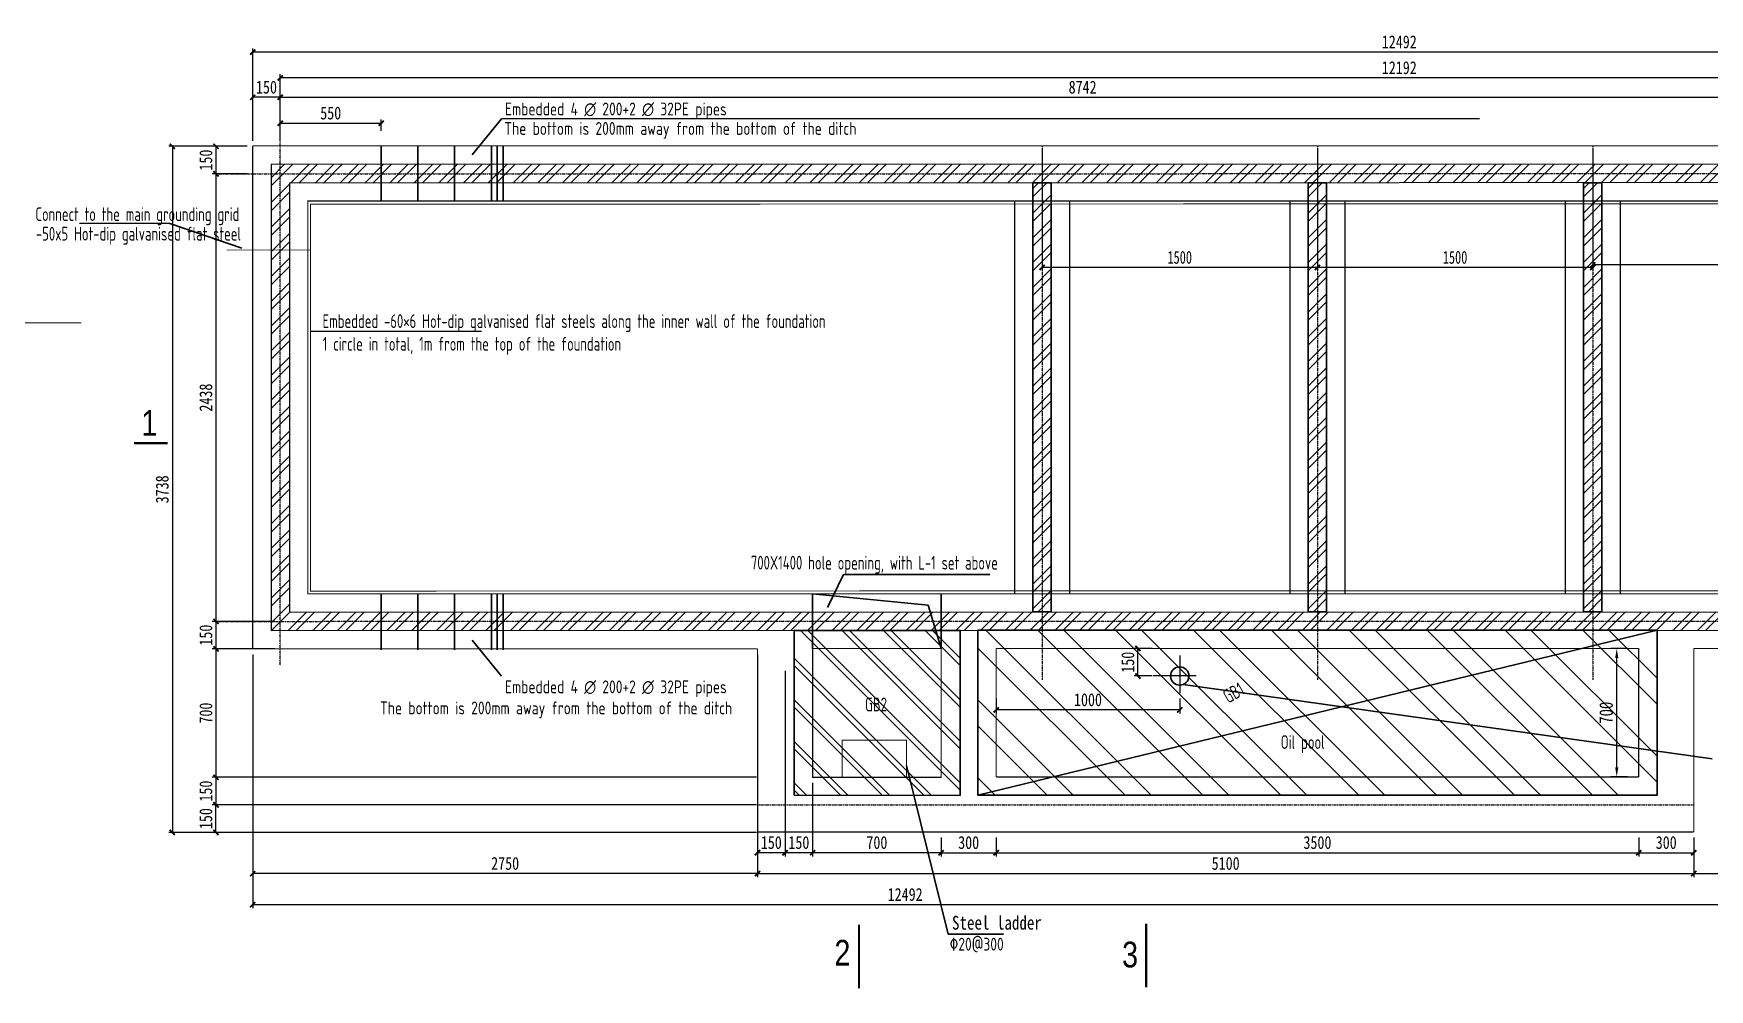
# Model space of a CAD drawing. Header units: millimetres. Extents: x 32496 to 166256, y 3504 to 23939.
# Drawn here: x 90658 to 99788, y 10089 to 15297 of the extents above; entities that cross this region are included whole.
import ezdxf
from ezdxf.enums import TextEntityAlignment as Align

# ---------------------------------------------------------------- set-up
doc = ezdxf.new("R2010")
doc.units = ezdxf.units.MM
doc.header["$PDSIZE"] = -5
for name, pattern in [('CENTER', [50.8, 31.75, -6.35, 6.35, -6.35]), ('DASHED2', [9.525, 6.35, -3.175]), ('HIDDEN', [0.375, 0.25, -0.125])]:
    doc.linetypes.add(name, pattern=pattern)
doc.layers.get('0').update_dxf_attribs({"lineweight": 35})
doc.layers.get('Defpoints').update_dxf_attribs({"lineweight": 18})
for name, color, linetype, lineweight in [('01', 7, 'Continuous', 35), ('02', 1, 'Continuous', 18), ('10', 7, 'Continuous', 18), ('FORM', 7, 'Continuous', 18)]:
    doc.layers.add(name, color=color, linetype=linetype, lineweight=lineweight)
doc.layers.add('DIM_LEAD', color=3, linetype='Continuous')
doc.layers.add('PUB_TEXT', color=7, linetype='Continuous')
doc.styles.add('_TCH_DIM', font='tssdeng.shx', dxfattribs={"width": 0.7, "bigfont": 'tssdchn.shx'})
doc.styles.add('HZ5(标注-说明)', font='tssdeng.shx', dxfattribs={"width": 0.7, "bigfont": 'tssdchn.shx'})
doc.styles.add('KEHUA', font='仿宋_GB2312.ttf')
doc.styles.add('仿宋', font='simfang.ttf', dxfattribs={"width": 0.8})
doc.styles.add('新宋体样式', font='simsun.ttc', dxfattribs={"width": 0.8})
doc.styles.add('汉字', font='simsun.ttc', dxfattribs={"width": 0.7})
doc.dimstyles.new('1', dxfattribs={"dimscale": 20, "dimtxt": 3.5, "dimasz": 1, "dimexe": 1, "dimexo": 1.5, "dimgap": 1, "dimtad": 1, "dimdec": 0, "dimzin": 0, "dimdsep": 46, "dimtxsty": '汉字', "dimblk": 'ARCHTICK', "dimcen": 0.09, "dimclrd": 3, "dimclre": 3, "dimclrt": 256, "dimadec": 0, "dimazin": 0, "dimtfac": 1, "dimtdec": 0, "dimtix": 1, "dimtmove": 2, "dimatfit": 2, "dimfxl": 1, "dimtolj": 1, "dimtzin": 0, "dimarcsym": 0})
doc.dimstyles.new('12倍', dxfattribs={"dimscale": 21, "dimtxt": 3.5, "dimasz": 2.5, "dimexe": 1.5, "dimexo": 0, "dimgap": 1, "dimtad": 1, "dimtoh": 1, "dimdsep": 46, "dimtxsty": '仿宋', "dimcen": 2.5, "dimdle": 5, "dimclrd": 4, "dimclre": 4, "dimclrt": 3, "dimadec": 0, "dimazin": 0, "dimtfac": 1, "dimtmove": 0, "dimatfit": 3, "dimfxl": 1, "dimtolj": 1, "dimarcsym": 0})

# ---------------------------------------------------------------- blocks, each defined once
blk = doc.blocks.new('KH01-M017S_1_46')
at = {"layer": 'FORM', "color": 4}
blk.add_line((0, 148.5), (9, 148.5), dxfattribs=at)
at = {"layer": 'FORM', "color": 4, "style": 'KEHUA'}
for tag, p in [('设计者', (369.07, 43.93)), ('工程名称', (299.91, 37.59)), ('审核者', (369.07, 37.93)), ('标准化', (369.07, 31.93)), ('批准者', (369.07, 25.93))]:
    blk.add_attdef(tag, text='', height=2.5, dxfattribs=at).set_placement(p, align=Align.MIDDLE_LEFT)
for tag, p in [('图纸名称', (299.91, 30.82)), ('产品型号', (299.91, 24.82)), ('版本', (299.91, 18.64)), ('页码', (299.91, 12.64))]:
    blk.add_attdef(tag, p, '', height=2.5, dxfattribs=at)
blk = doc.blocks.new('_ArchTick')
at = {"color": 0, "linetype": 'ByBlock'}
blk.add_lwpolyline([(-0.71, -0.71, 0.5, 0.5, 0), (0.71, 0.71, 0.5, 0.5, 0)], format="xyseb", dxfattribs=at)
blk = doc.blocks.new('*D5759')
at = {"color": 3, "lineweight": -2}
for p, q in [((95602, 10917.3), (95602, 10814.6)), ((95902, 10917.3), (95902, 10814.6)), ((95602, 10834.6), (95902, 10834.6))]:
    blk.add_line(p, q, dxfattribs=at)
at = {"layer": 'Defpoints', "color": 0}
for p in [(95602, 10947.3), (95902, 10947.3), (95902, 10834.6)]:
    blk.add_point(p, dxfattribs=at)
at = {"color": 3, "linetype": 'ByBlock', "lineweight": -2, "xscale": 20, "yscale": 20, "zscale": 20, "rotation": 180}
blk.add_blockref('_ArchTick', (95602, 10834.6), dxfattribs=at)
at = {"color": 3, "linetype": 'ByBlock', "lineweight": -2, "xscale": 20, "yscale": 20, "zscale": 20}
blk.add_blockref('_ArchTick', (95902, 10834.6), dxfattribs=at)
at = {"insert": (95752, 10889.6), "char_height": 70, "attachment_point": 5, "style": '新宋体样式'}
blk.add_mtext('\\A1;300', dxfattribs=at)
blk = doc.blocks.new('*D5760')
at = {"color": 3, "lineweight": -2}
for p, q in [((95902, 10917.3), (95902, 10814.6)), ((99402, 10917.3), (99402, 10814.6)), ((95902, 10834.6), (99402, 10834.6))]:
    blk.add_line(p, q, dxfattribs=at)
at = {"layer": 'Defpoints', "color": 0}
for p in [(95902, 10947.3), (99402, 10947.3), (99402, 10834.6)]:
    blk.add_point(p, dxfattribs=at)
at = {"color": 3, "linetype": 'ByBlock', "lineweight": -2, "xscale": 20, "yscale": 20, "zscale": 20, "rotation": 180}
blk.add_blockref('_ArchTick', (95902, 10834.6), dxfattribs=at)
at = {"color": 3, "linetype": 'ByBlock', "lineweight": -2, "xscale": 20, "yscale": 20, "zscale": 20}
blk.add_blockref('_ArchTick', (99402, 10834.6), dxfattribs=at)
at = {"insert": (97652, 10889.6), "char_height": 70, "attachment_point": 5, "style": '新宋体样式'}
blk.add_mtext('\\A1;3500', dxfattribs=at)
blk = doc.blocks.new('*D5761')
at = {"color": 3, "lineweight": -2}
for p, q in [((99402, 10917.3), (99402, 10814.6)), ((99702, 10917.3), (99702, 10814.6)), ((99402, 10834.6), (99702, 10834.6))]:
    blk.add_line(p, q, dxfattribs=at)
at = {"layer": 'Defpoints', "color": 0}
for p in [(99402, 10947.3), (99702, 10947.3), (99702, 10834.6)]:
    blk.add_point(p, dxfattribs=at)
at = {"color": 3, "linetype": 'ByBlock', "lineweight": -2, "xscale": 20, "yscale": 20, "zscale": 20, "rotation": 180}
blk.add_blockref('_ArchTick', (99402, 10834.6), dxfattribs=at)
at = {"color": 3, "linetype": 'ByBlock', "lineweight": -2, "xscale": 20, "yscale": 20, "zscale": 20}
blk.add_blockref('_ArchTick', (99702, 10834.6), dxfattribs=at)
at = {"insert": (99552, 10889.6), "char_height": 70, "attachment_point": 5, "style": '新宋体样式'}
blk.add_mtext('\\A1;300', dxfattribs=at)
blk = doc.blocks.new('*D5762')
at = {"color": 3, "lineweight": -2}
for p, q in [((94601.9, 10917.3), (94601.9, 10700.8)), ((99702, 10917.3), (99702, 10700.8)), ((94601.9, 10720.8), (99702, 10720.8))]:
    blk.add_line(p, q, dxfattribs=at)
at = {"layer": 'Defpoints', "color": 0}
for p in [(94601.9, 10947.3), (99702, 10947.3), (99702, 10720.8)]:
    blk.add_point(p, dxfattribs=at)
at = {"color": 3, "linetype": 'ByBlock', "lineweight": -2, "xscale": 20, "yscale": 20, "zscale": 20, "rotation": 180}
blk.add_blockref('_ArchTick', (94601.9, 10720.8), dxfattribs=at)
at = {"color": 3, "linetype": 'ByBlock', "lineweight": -2, "xscale": 20, "yscale": 20, "zscale": 20}
blk.add_blockref('_ArchTick', (99702, 10720.8), dxfattribs=at)
at = {"insert": (97152, 10775.8), "char_height": 70, "attachment_point": 5, "style": '新宋体样式'}
blk.add_mtext('\\A1;5100', dxfattribs=at)
blk = doc.blocks.new('*D5764')
at = {"color": 3, "lineweight": -2}
for p, q in [((91851.8, 14713), (91851.8, 14969.9)), ((92001.8, 14949.9), (91851.8, 14949.9)), ((92001.8, 14713), (92001.8, 14969.9))]:
    blk.add_line(p, q, dxfattribs=at)
at = {"layer": 'Defpoints', "color": 0}
for p in [(91851.8, 14949.9), (91851.8, 14683), (92001.8, 14683)]:
    blk.add_point(p, dxfattribs=at)
at = {"color": 3, "linetype": 'ByBlock', "lineweight": -2, "xscale": 20, "yscale": 20, "zscale": 20, "rotation": 180}
blk.add_blockref('_ArchTick', (91851.8, 14949.9), dxfattribs=at)
at = {"color": 3, "linetype": 'ByBlock', "lineweight": -2, "xscale": 20, "yscale": 20, "zscale": 20}
blk.add_blockref('_ArchTick', (92001.8, 14949.9), dxfattribs=at)
at = {"insert": (91926.8, 15004.9), "char_height": 70, "attachment_point": 5, "style": '新宋体样式'}
blk.add_mtext('\\A1;150', dxfattribs=at)
blk = doc.blocks.new('*D5768')
at = {"color": 3, "lineweight": -2}
for p, q in [((91821.8, 14683), (91631.8, 14683)), ((91651.8, 14683), (91651.8, 14533)), ((91821.8, 14533), (91631.8, 14533))]:
    blk.add_line(p, q, dxfattribs=at)
at = {"layer": 'Defpoints', "color": 0}
for p in [(91851.8, 14683), (91651.8, 14533), (91851.8, 14533)]:
    blk.add_point(p, dxfattribs=at)
at = {"color": 3, "linetype": 'ByBlock', "lineweight": -2, "xscale": 20, "yscale": 20, "zscale": 20}
for p, rotation in [((91651.8, 14683), 90), ((91651.8, 14533), 270)]:
    blk.add_blockref('_ArchTick', p, dxfattribs=dict(at, rotation=rotation))
at = {"insert": (91596.8, 14608), "char_height": 70, "attachment_point": 5, "rotation": 90, "style": '新宋体样式'}
blk.add_mtext('\\A1;150', dxfattribs=at)
blk = doc.blocks.new('*D5769')
at = {"color": 3, "lineweight": -2}
for p, q in [((91737.2, 14533), (91631.8, 14533)), ((91651.8, 14533), (91651.8, 12095)), ((91971.8, 12095), (91631.8, 12095))]:
    blk.add_line(p, q, dxfattribs=at)
at = {"layer": 'Defpoints', "color": 0}
for p in [(91767.2, 14533), (91651.8, 12095), (92001.8, 12095)]:
    blk.add_point(p, dxfattribs=at)
at = {"color": 3, "linetype": 'ByBlock', "lineweight": -2, "xscale": 20, "yscale": 20, "zscale": 20}
for p, rotation in [((91651.8, 14533), 90), ((91651.8, 12095), 270)]:
    blk.add_blockref('_ArchTick', p, dxfattribs=dict(at, rotation=rotation))
at = {"insert": (91596.8, 13314), "char_height": 70, "attachment_point": 5, "rotation": 90, "style": '新宋体样式'}
blk.add_mtext('\\A1;2438', dxfattribs=at)
blk = doc.blocks.new('*D5770')
at = {"color": 3, "lineweight": -2}
for p, q in [((91971.8, 12095), (91631.8, 12095)), ((91651.8, 12095), (91651.8, 11945)), ((91971.8, 11945), (91631.8, 11945))]:
    blk.add_line(p, q, dxfattribs=at)
at = {"layer": 'Defpoints', "color": 0}
for p in [(92001.8, 12095), (91651.8, 11945), (92001.8, 11945)]:
    blk.add_point(p, dxfattribs=at)
at = {"color": 3, "linetype": 'ByBlock', "lineweight": -2, "xscale": 20, "yscale": 20, "zscale": 20}
for p, rotation in [((91651.8, 12095), 90), ((91651.8, 11945), 270)]:
    blk.add_blockref('_ArchTick', p, dxfattribs=dict(at, rotation=rotation))
at = {"insert": (91596.8, 12020), "char_height": 70, "attachment_point": 5, "rotation": 90, "style": '新宋体样式'}
blk.add_mtext('\\A1;150', dxfattribs=at)
blk = doc.blocks.new('*D5771')
at = {"color": 3, "lineweight": -2}
for p, q in [((91821.8, 14683), (91394, 14683)), ((91414, 14683), (91414, 10945.3)), ((91821.7, 10945.3), (91394, 10945.3))]:
    blk.add_line(p, q, dxfattribs=at)
at = {"layer": 'Defpoints', "color": 0}
for p in [(91851.8, 14683), (91414, 10945.3), (91851.7, 10945.3)]:
    blk.add_point(p, dxfattribs=at)
at = {"color": 3, "linetype": 'ByBlock', "lineweight": -2, "xscale": 20, "yscale": 20, "zscale": 20}
for p, rotation in [((91414, 14683), 90), ((91414, 10945.3), 270)]:
    blk.add_blockref('_ArchTick', p, dxfattribs=dict(at, rotation=rotation))
at = {"insert": (91359, 12814.2), "char_height": 70, "attachment_point": 5, "rotation": 90, "style": '新宋体样式'}
blk.add_mtext('\\A1;3738', dxfattribs=at)
blk = doc.blocks.new('*D5772')
at = {"color": 3, "lineweight": -2}
for p, q in [((96751.1, 11947.3), (96654.2, 11947.3)), ((96674.2, 11797.3), (96674.2, 11947.3)), ((96751.1, 11797.3), (96654.2, 11797.3))]:
    blk.add_line(p, q, dxfattribs=at)
at = {"layer": 'Defpoints', "color": 0}
for p in [(96674.2, 11947.3), (96781.1, 11947.3), (96781.1, 11797.3)]:
    blk.add_point(p, dxfattribs=at)
at = {"color": 3, "linetype": 'ByBlock', "lineweight": -2, "xscale": 20, "yscale": 20, "zscale": 20}
for p, rotation in [((96674.2, 11947.3), 90), ((96674.2, 11797.3), 270)]:
    blk.add_blockref('_ArchTick', p, dxfattribs=dict(at, rotation=rotation))
at = {"insert": (96619.2, 11872.3), "char_height": 70, "attachment_point": 5, "rotation": 90, "style": '新宋体样式'}
blk.add_mtext('\\A1;150', dxfattribs=at)
blk = doc.blocks.new('*D5779')
at = {"color": 3, "lineweight": -2}
for p, q in [((91951.8, 11945), (91631.8, 11945)), ((91651.8, 11945), (91651.8, 11245.3)), ((94571.9, 11245.3), (91631.8, 11245.3))]:
    blk.add_line(p, q, dxfattribs=at)
at = {"layer": 'Defpoints', "color": 0}
for p in [(91981.8, 11945), (91651.8, 11245.3), (94601.9, 11245.3)]:
    blk.add_point(p, dxfattribs=at)
at = {"color": 3, "linetype": 'ByBlock', "lineweight": -2, "xscale": 20, "yscale": 20, "zscale": 20}
for p, rotation in [((91651.8, 11945), 90), ((91651.8, 11245.3), 270)]:
    blk.add_blockref('_ArchTick', p, dxfattribs=dict(at, rotation=rotation))
at = {"insert": (91596.8, 11595.2), "char_height": 70, "attachment_point": 5, "rotation": 90, "style": '新宋体样式'}
blk.add_mtext('\\A1;700', dxfattribs=at)
blk = doc.blocks.new('*D5780')
at = {"color": 3, "lineweight": -2}
for p, q in [((94597, 11245.3), (91631.8, 11245.3)), ((91651.8, 11245.3), (91651.8, 11095.3)), ((94597, 11095.3), (91631.8, 11095.3))]:
    blk.add_line(p, q, dxfattribs=at)
at = {"layer": 'Defpoints', "color": 0}
for p in [(94627, 11245.3), (91651.8, 11095.3), (94627, 11095.3)]:
    blk.add_point(p, dxfattribs=at)
at = {"color": 3, "linetype": 'ByBlock', "lineweight": -2, "xscale": 20, "yscale": 20, "zscale": 20}
for p, rotation in [((91651.8, 11245.3), 90), ((91651.8, 11095.3), 270)]:
    blk.add_blockref('_ArchTick', p, dxfattribs=dict(at, rotation=rotation))
at = {"insert": (91596.8, 11170.3), "char_height": 70, "attachment_point": 5, "rotation": 90, "style": '新宋体样式'}
blk.add_mtext('\\A1;150', dxfattribs=at)
blk = doc.blocks.new('*D5782')
at = {"color": 3, "lineweight": -2}
for p, q in [((94902, 11215.3), (94902, 10814.6)), ((95602, 10897.3), (95602, 10814.6)), ((95602, 10834.6), (94902, 10834.6))]:
    blk.add_line(p, q, dxfattribs=at)
at = {"layer": 'Defpoints', "color": 0}
for p in [(94902, 11245.3), (95602, 10927.3), (94902, 10834.6)]:
    blk.add_point(p, dxfattribs=at)
at = {"color": 3, "linetype": 'ByBlock', "lineweight": -2, "xscale": 20, "yscale": 20, "zscale": 20, "rotation": 180}
blk.add_blockref('_ArchTick', (94902, 10834.6), dxfattribs=at)
at = {"color": 3, "linetype": 'ByBlock', "lineweight": -2, "xscale": 20, "yscale": 20, "zscale": 20}
blk.add_blockref('_ArchTick', (95602, 10834.6), dxfattribs=at)
at = {"insert": (95252, 10889.6), "char_height": 70, "attachment_point": 5, "style": '新宋体样式'}
blk.add_mtext('\\A1;700', dxfattribs=at)
blk = doc.blocks.new('*D5783')
at = {"color": 3, "lineweight": -2}
for p, q in [((94751.9, 11826.3), (94751.9, 10814.6)), ((94902, 10917.3), (94902, 10814.6)), ((94902, 10834.6), (94751.9, 10834.6))]:
    blk.add_line(p, q, dxfattribs=at)
at = {"layer": 'Defpoints', "color": 0}
for p in [(94751.9, 11856.3), (94902, 10947.3), (94751.9, 10834.6)]:
    blk.add_point(p, dxfattribs=at)
at = {"color": 3, "linetype": 'ByBlock', "lineweight": -2, "xscale": 20, "yscale": 20, "zscale": 20, "rotation": 180}
blk.add_blockref('_ArchTick', (94751.9, 10834.6), dxfattribs=at)
at = {"color": 3, "linetype": 'ByBlock', "lineweight": -2, "xscale": 20, "yscale": 20, "zscale": 20}
blk.add_blockref('_ArchTick', (94902, 10834.6), dxfattribs=at)
at = {"insert": (94827, 10889.6), "char_height": 70, "attachment_point": 5, "style": '新宋体样式'}
blk.add_mtext('\\A1;150', dxfattribs=at)
blk = doc.blocks.new('*D5784')
at = {"color": 3, "lineweight": -2}
for p, q in [((94601.9, 10917.3), (94601.9, 10814.6)), ((94751.9, 10917.3), (94751.9, 10814.6)), ((94751.9, 10834.6), (94601.9, 10834.6))]:
    blk.add_line(p, q, dxfattribs=at)
at = {"layer": 'Defpoints', "color": 0}
for p in [(94601.9, 10947.3), (94751.9, 10947.3), (94601.9, 10834.6)]:
    blk.add_point(p, dxfattribs=at)
at = {"color": 3, "linetype": 'ByBlock', "lineweight": -2, "xscale": 20, "yscale": 20, "zscale": 20, "rotation": 180}
blk.add_blockref('_ArchTick', (94601.9, 10834.6), dxfattribs=at)
at = {"color": 3, "linetype": 'ByBlock', "lineweight": -2, "xscale": 20, "yscale": 20, "zscale": 20}
blk.add_blockref('_ArchTick', (94751.9, 10834.6), dxfattribs=at)
at = {"insert": (94676.9, 10889.6), "char_height": 70, "attachment_point": 5, "style": '新宋体样式'}
blk.add_mtext('\\A1;150', dxfattribs=at)
blk = doc.blocks.new('*D5809')
at = {"color": 3, "lineweight": -2}
for p, q in [((94597, 11095.3), (91631.8, 11095.3)), ((91651.8, 10945.3), (91651.8, 11095.3)), ((94597, 10945.3), (91631.8, 10945.3))]:
    blk.add_line(p, q, dxfattribs=at)
at = {"layer": 'Defpoints', "color": 0}
for p in [(91651.8, 11095.3), (94627, 11095.3), (94627, 10945.3)]:
    blk.add_point(p, dxfattribs=at)
at = {"color": 3, "linetype": 'ByBlock', "lineweight": -2, "xscale": 20, "yscale": 20, "zscale": 20}
for p, rotation in [((91651.8, 11095.3), 90), ((91651.8, 10945.3), 270)]:
    blk.add_blockref('_ArchTick', p, dxfattribs=dict(at, rotation=rotation))
at = {"insert": (91596.8, 11020.3), "char_height": 70, "attachment_point": 5, "rotation": 90, "style": '新宋体样式'}
blk.add_mtext('\\A1;150', dxfattribs=at)
blk = doc.blocks.new('*D5812')
at = {"color": 3, "lineweight": -2}
for p, q in [((92001.8, 14715.3), (92001.8, 14969.9)), ((92001.8, 14949.9), (100743.8, 14949.9)), ((100743.8, 14715.3), (100743.8, 14969.9))]:
    blk.add_line(p, q, dxfattribs=at)
at = {"layer": 'Defpoints', "color": 0}
for p in [(100743.8, 14949.9), (92001.8, 14685.3), (100743.8, 14685.3)]:
    blk.add_point(p, dxfattribs=at)
at = {"color": 3, "linetype": 'ByBlock', "lineweight": -2, "xscale": 20, "yscale": 20, "zscale": 20, "rotation": 180}
blk.add_blockref('_ArchTick', (92001.8, 14949.9), dxfattribs=at)
at = {"color": 3, "linetype": 'ByBlock', "lineweight": -2, "xscale": 20, "yscale": 20, "zscale": 20}
blk.add_blockref('_ArchTick', (100743.8, 14949.9), dxfattribs=at)
at = {"insert": (96372.8, 15004.9), "char_height": 70, "attachment_point": 5, "style": '新宋体样式'}
blk.add_mtext('\\A1;8742', dxfattribs=at)
blk = doc.blocks.new('*D5813')
at = {"color": 3, "linetype": 'Continuous', "lineweight": -2}
for p, q in [((91851.8, 14713), (91851.8, 15216.5)), ((104343.8, 15196.5), (91851.8, 15196.5)), ((104343.8, 14715.3), (104343.8, 15216.5))]:
    blk.add_line(p, q, dxfattribs=at)
at = {"layer": 'Defpoints', "color": 0}
for p in [(91851.8, 15196.5), (91851.8, 14683), (104343.8, 14685.3)]:
    blk.add_point(p, dxfattribs=at)
at = {"color": 3, "linetype": 'ByBlock', "lineweight": -2, "xscale": 20, "yscale": 20, "zscale": 20, "rotation": 180}
blk.add_blockref('_ArchTick', (91851.8, 15196.5), dxfattribs=at)
at = {"color": 3, "linetype": 'ByBlock', "lineweight": -2, "xscale": 20, "yscale": 20, "zscale": 20}
blk.add_blockref('_ArchTick', (104343.8, 15196.5), dxfattribs=at)
at = {"insert": (98097.8, 15251.5), "char_height": 70, "attachment_point": 5, "style": '新宋体样式'}
blk.add_mtext('\\A1;12492', dxfattribs=at)
blk = doc.blocks.new('*D5816')
at = {"color": 3, "linetype": 'Continuous', "lineweight": -2}
for p, q in [((95902, 11674), (95902, 11592.5)), ((96901.8, 11612.5), (95902, 11612.5)), ((96901.8, 11674), (96901.8, 11592.5))]:
    blk.add_line(p, q, dxfattribs=at)
at = {"layer": 'Defpoints', "color": 0}
for p in [(95902, 11704), (96901.8, 11704), (95902, 11612.5)]:
    blk.add_point(p, dxfattribs=at)
at = {"color": 3, "linetype": 'ByBlock', "lineweight": -2, "xscale": 20, "yscale": 20, "zscale": 20, "rotation": 180}
blk.add_blockref('_ArchTick', (95902, 11612.5), dxfattribs=at)
at = {"color": 3, "linetype": 'ByBlock', "lineweight": -2, "xscale": 20, "yscale": 20, "zscale": 20}
blk.add_blockref('_ArchTick', (96901.8, 11612.5), dxfattribs=at)
at = {"insert": (96401.9, 11667.5), "char_height": 70, "attachment_point": 5, "style": '新宋体样式'}
blk.add_mtext('\\A1;1000', dxfattribs=at)
blk = doc.blocks.new('*D5825')
at = {"color": 3, "linetype": 'Continuous', "lineweight": -2}
for p, q in [((92001.8, 14715.3), (92001.8, 14829)), ((92001.8, 14809), (92551.8, 14809)), ((92551.8, 14767.9), (92551.8, 14829))]:
    blk.add_line(p, q, dxfattribs=at)
at = {"layer": 'Defpoints', "color": 0}
for p in [(92551.8, 14809), (92551.8, 14737.9), (92001.8, 14685.3)]:
    blk.add_point(p, dxfattribs=at)
at = {"color": 3, "linetype": 'ByBlock', "lineweight": -2, "xscale": 20, "yscale": 20, "zscale": 20, "rotation": 180}
blk.add_blockref('_ArchTick', (92001.8, 14809), dxfattribs=at)
at = {"color": 3, "linetype": 'ByBlock', "lineweight": -2, "xscale": 20, "yscale": 20, "zscale": 20}
blk.add_blockref('_ArchTick', (92551.8, 14809), dxfattribs=at)
at = {"insert": (92276.8, 14864), "char_height": 70, "attachment_point": 5, "style": '新宋体样式'}
blk.add_mtext('\\A1;550', dxfattribs=at)
blk = doc.blocks.new('*D5827')
at = {"color": 3, "linetype": 'Continuous', "lineweight": -2}
for p, q in [((91851.8, 11915), (91851.8, 10700.8)), ((94601.9, 11915), (94601.9, 10700.8)), ((94601.9, 10720.8), (91851.8, 10720.8))]:
    blk.add_line(p, q, dxfattribs=at)
at = {"layer": 'Defpoints', "color": 0}
for p in [(91851.8, 11945), (94601.9, 11945), (91851.8, 10720.8)]:
    blk.add_point(p, dxfattribs=at)
at = {"color": 3, "linetype": 'ByBlock', "lineweight": -2, "xscale": 20, "yscale": 20, "zscale": 20, "rotation": 180}
blk.add_blockref('_ArchTick', (91851.8, 10720.8), dxfattribs=at)
at = {"color": 3, "linetype": 'ByBlock', "lineweight": -2, "xscale": 20, "yscale": 20, "zscale": 20}
blk.add_blockref('_ArchTick', (94601.9, 10720.8), dxfattribs=at)
at = {"insert": (93226.9, 10775.8), "char_height": 70, "attachment_point": 5, "style": '新宋体样式'}
blk.add_mtext('\\A1;2750', dxfattribs=at)
blk = doc.blocks.new('*D5828')
at = {"color": 3, "linetype": 'Continuous', "lineweight": -2}
for p, q in [((104344.2, 11917.3), (104344.2, 10700.8)), ((99702, 10917.3), (99702, 10700.8)), ((99702, 10720.8), (104344.2, 10720.8))]:
    blk.add_line(p, q, dxfattribs=at)
at = {"layer": 'Defpoints', "color": 0}
for p in [(104344.2, 11947.3), (99702, 10947.3), (104344.2, 10720.8)]:
    blk.add_point(p, dxfattribs=at)
at = {"color": 3, "linetype": 'ByBlock', "lineweight": -2, "xscale": 20, "yscale": 20, "zscale": 20, "rotation": 180}
blk.add_blockref('_ArchTick', (99702, 10720.8), dxfattribs=at)
at = {"color": 3, "linetype": 'ByBlock', "lineweight": -2, "xscale": 20, "yscale": 20, "zscale": 20}
blk.add_blockref('_ArchTick', (104344.2, 10720.8), dxfattribs=at)
at = {"insert": (102023.1, 10775.8), "char_height": 70, "attachment_point": 5, "style": '新宋体样式'}
blk.add_mtext('\\A1;4642', dxfattribs=at)
blk = doc.blocks.new('*D5829')
at = {"color": 3, "linetype": 'Continuous', "lineweight": -2}
for p, q in [((91851.8, 10862.4), (91851.8, 10531.8)), ((104344.2, 10862.4), (104344.2, 10531.8)), ((91851.8, 10551.8), (104344.2, 10551.8))]:
    blk.add_line(p, q, dxfattribs=at)
at = {"layer": 'Defpoints', "color": 0}
for p in [(91851.8, 10892.4), (104344.2, 10892.4), (104344.2, 10551.8)]:
    blk.add_point(p, dxfattribs=at)
at = {"color": 3, "linetype": 'ByBlock', "lineweight": -2, "xscale": 20, "yscale": 20, "zscale": 20, "rotation": 180}
blk.add_blockref('_ArchTick', (91851.8, 10551.8), dxfattribs=at)
at = {"color": 3, "linetype": 'ByBlock', "lineweight": -2, "xscale": 20, "yscale": 20, "zscale": 20}
blk.add_blockref('_ArchTick', (104344.2, 10551.8), dxfattribs=at)
at = {"insert": (95406, 10606.8), "char_height": 70, "attachment_point": 5, "style": '新宋体样式'}
blk.add_mtext('\\A1;12492', dxfattribs=at)
blk = doc.blocks.new('*D5830')
at = {"color": 3, "linetype": 'Continuous', "lineweight": -2}
for p, q in [((104193.8, 14759.8), (104193.8, 14017)), ((99151.8, 14600.8), (99151.8, 14017)), ((104193.8, 14037), (99151.8, 14037))]:
    blk.add_line(p, q, dxfattribs=at)
at = {"layer": 'Defpoints', "color": 0}
for p in [(104193.8, 14789.8), (99151.8, 14630.8), (99151.8, 14037)]:
    blk.add_point(p, dxfattribs=at)
at = {"color": 3, "linetype": 'ByBlock', "lineweight": -2, "xscale": 20, "yscale": 20, "zscale": 20, "rotation": 180}
blk.add_blockref('_ArchTick', (99151.8, 14037), dxfattribs=at)
at = {"color": 3, "linetype": 'ByBlock', "lineweight": -2, "xscale": 20, "yscale": 20, "zscale": 20}
blk.add_blockref('_ArchTick', (104193.8, 14037), dxfattribs=at)
at = {"insert": (101672.8, 14092), "char_height": 70, "attachment_point": 5, "style": '汉字'}
blk.add_mtext('\\A1;5042', dxfattribs=at)
blk = doc.blocks.new('*D5831')
at = {"color": 3, "linetype": 'Continuous', "lineweight": -2}
for p, q in [((92001.8, 14789.8), (92001.8, 15075.8)), ((104193.8, 14789.8), (104193.8, 15075.8)), ((104193.8, 15055.8), (92001.8, 15055.8))]:
    blk.add_line(p, q, dxfattribs=at)
at = {"layer": 'Defpoints', "color": 0}
for p in [(92001.8, 15055.8), (92001.8, 14759.8), (104193.8, 14759.8)]:
    blk.add_point(p, dxfattribs=at)
at = {"color": 3, "linetype": 'ByBlock', "lineweight": -2, "xscale": 20, "yscale": 20, "zscale": 20, "rotation": 180}
blk.add_blockref('_ArchTick', (92001.8, 15055.8), dxfattribs=at)
at = {"color": 3, "linetype": 'ByBlock', "lineweight": -2, "xscale": 20, "yscale": 20, "zscale": 20}
blk.add_blockref('_ArchTick', (104193.8, 15055.8), dxfattribs=at)
at = {"insert": (98097.8, 15110.8), "char_height": 70, "attachment_point": 5, "style": '新宋体样式'}
blk.add_mtext('\\A1;12192', dxfattribs=at)
blk = doc.blocks.new('*D5832')
at = {"color": 4, "linetype": 'Continuous', "lineweight": -2}
for p, q in [((99341.1, 11947.3), (99251, 11947.3)), ((99282.5, 11299.8), (99282.5, 11894.8)), ((99341.1, 11247.3), (99251, 11247.3))]:
    blk.add_line(p, q, dxfattribs=at)
at = {"color": 4}
for points in [[(99291.3, 11894.8), (99273.8, 11894.8), (99282.5, 11947.3)], [(99273.8, 11299.8), (99291.3, 11299.8), (99282.5, 11247.3)]]:
    blk.add_solid(points, dxfattribs=at)
at = {"layer": 'Defpoints', "color": 0}
for p in [(99282.5, 11947.3), (99341.1, 11947.3), (99341.1, 11247.3)]:
    blk.add_point(p, dxfattribs=at)
at = {"color": 3, "insert": (99224.8, 11597.3), "char_height": 73.5, "attachment_point": 5, "rotation": 90, "style": '仿宋'}
blk.add_mtext('\\A1;700', dxfattribs=at)
blk = doc.blocks.new('*D5833')
at = {"color": 3, "linetype": 'Continuous', "lineweight": -2}
for p, q in [((97651.8, 14655.8), (97651.8, 14002.8)), ((99151.8, 14655.3), (99151.8, 14002.8)), ((99151.8, 14022.8), (97651.8, 14022.8))]:
    blk.add_line(p, q, dxfattribs=at)
at = {"layer": 'Defpoints', "color": 0}
for p in [(97651.8, 14685.8), (99151.8, 14685.3), (97651.8, 14022.8)]:
    blk.add_point(p, dxfattribs=at)
at = {"color": 3, "linetype": 'ByBlock', "lineweight": -2, "xscale": 20, "yscale": 20, "zscale": 20, "rotation": 180}
blk.add_blockref('_ArchTick', (97651.8, 14022.8), dxfattribs=at)
at = {"color": 3, "linetype": 'ByBlock', "lineweight": -2, "xscale": 20, "yscale": 20, "zscale": 20}
blk.add_blockref('_ArchTick', (99151.8, 14022.8), dxfattribs=at)
at = {"insert": (98401.8, 14077.8), "char_height": 70, "attachment_point": 5, "style": '汉字'}
blk.add_mtext('\\A1;1500', dxfattribs=at)
blk = doc.blocks.new('*D5834')
at = {"color": 3, "linetype": 'Continuous', "lineweight": -2}
for p, q in [((96151.8, 14655.8), (96151.8, 14002.8)), ((97651.8, 14655.8), (97651.8, 14002.8)), ((97651.8, 14022.8), (96151.8, 14022.8))]:
    blk.add_line(p, q, dxfattribs=at)
at = {"layer": 'Defpoints', "color": 0}
for p in [(96151.8, 14685.8), (97651.8, 14685.8), (96151.8, 14022.8)]:
    blk.add_point(p, dxfattribs=at)
at = {"color": 3, "linetype": 'ByBlock', "lineweight": -2, "xscale": 20, "yscale": 20, "zscale": 20, "rotation": 180}
blk.add_blockref('_ArchTick', (96151.8, 14022.8), dxfattribs=at)
at = {"color": 3, "linetype": 'ByBlock', "lineweight": -2, "xscale": 20, "yscale": 20, "zscale": 20}
blk.add_blockref('_ArchTick', (97651.8, 14022.8), dxfattribs=at)
at = {"insert": (96901.8, 14077.8), "char_height": 70, "attachment_point": 5, "style": '汉字'}
blk.add_mtext('\\A1;1500', dxfattribs=at)

msp = doc.modelspace()

# ---------------------------------------------------------------- hatches: boundary and pattern name
h = msp.add_hatch()
h.set_pattern_fill('ANSI32', color=6, scale=10)
h.set_pattern_definition([(45, (63579.71, 5941.36), (-67.35192, 67.35192), []), (45, (63624.61, 5941.36), (-67.35192, 67.35192), [])])
h.paths.add_polyline_path([(104143.81, 12147.304), (104143.81, 14485.304), (92051.765, 14482.998), (92051.765, 12144.998)], flags=16)
h.paths.add_polyline_path([(104243.81, 12047.304), (104243.81, 14585.304), (91951.765, 14582.998), (91951.765, 12044.998)])
h = msp.add_hatch()
h.set_pattern_fill('ANSI32', color=6, scale=10)
h.set_pattern_definition([(45, (59571.785, 5941.9), (-67.35192, 67.35192), []), (45, (59616.69, 5941.9), (-67.35192, 67.35192), [])])
h.paths.add_polyline_path([(96201.782, 14484.617), (96101.782, 14484.617), (96101.782, 12146.587), (96201.782, 12146.587)])
h = msp.add_hatch()
h.set_pattern_fill('ANSI32', color=6, scale=10)
h.set_pattern_definition([(45, (61071.785, 5941.9), (-67.35192, 67.35192), []), (45, (61116.69, 5941.9), (-67.35192, 67.35192), [])])
h.paths.add_polyline_path([(97701.782, 14484.617), (97601.782, 14484.617), (97601.782, 12146.587), (97701.782, 12146.587)])
h = msp.add_hatch()
h.set_pattern_fill('ANSI32', color=6, scale=10)
h.set_pattern_definition([(45, (62571.785, 5941.9), (-67.35192, 67.35192), []), (45, (62616.69, 5941.9), (-67.35192, 67.35192), [])])
h.paths.add_polyline_path([(99201.782, 14484.617), (99101.782, 14484.617), (99101.782, 12146.587), (99201.782, 12146.587)])
h = msp.add_hatch()
h.set_pattern_fill('金属', color=256, scale=800, angle=180, style=0)
h.set_pattern_definition([(135, (478466.04, 7877.2), (113.137085, 113.137085), []), (135, (478466.04, 7917.2), (113.137085, 113.137085), [])])
h.paths.add_polyline_path([(95706.567, 11145.47), (94801.942, 11147.304), (94801.537, 12045.043), (95706.565, 12045.452)])
h = msp.add_hatch()
h.set_pattern_fill('ANSI32', color=256, scale=800, angle=90, style=0)
h.set_pattern_definition([(135, (46800.22, 63072.1), (-212.132, -212.132), []), (135, (46800.22, 63213.52), (-212.132, -212.132), [])])
h.paths.add_polyline_path([(95801.987, 12047.304), (99501.987, 12047.304), (99501.987, 11147.304), (95801.987, 11147.304)])

# ---------------------------------------------------------------- linework, layer by layer
at = {"color": 1, "linetype": 'CENTER', "lineweight": -3, "ltscale": 0.01}
for p, q in [((92001.765, 11856.259), (92001.765, 14882.998)), ((96151.782, 14685.843), (96151.782, 11776.962)), ((97651.782, 14685.843), (97651.782, 11776.962)), ((99151.782, 14685.843), (99151.782, 11776.962)), ((91651.765, 14532.998), (104543.81, 14535.304)), ((96101.782, 14484.587), (96101.782, 12146.587)), ((97601.782, 14484.587), (97601.782, 12146.587)), ((99101.782, 14484.587), (99101.782, 12146.587)), ((91651.765, 12094.998), (104543.81, 12097.304)), ((94601.942, 11095.304), (99701.987, 11095.304))]:
    msp.add_line(p, q, dxfattribs=at)
for p, q in [((93206.964, 14832.327), (93046.99, 14635.659)), ((91399.596, 14263.34), (91793.025, 14127.881)), ((95069.552, 12351.013), (94982.962, 12169.926)), ((95867.56, 12351.013), (95069.552, 12351.013)), ((94901.942, 11947.304), (94901.942, 12244.998)), ((95531.09, 12182.342), (94901.942, 12244.547)), ((95601.987, 11947.304), (95601.815, 12244.997)), ((95601.942, 11947.304), (95531.09, 12182.342)), ((93206.964, 11795.668), (93046.99, 11992.336)), ((99801.447, 11346.146), (96920.169, 11750.814)), ((95641.175, 10391.16), (95412.952, 11309.225))]:
    msp.add_line(p, q)
at = {"color": 3, "linetype": 'DASHED2', "lineweight": 30, "ltscale": 450.578225}
for p, q in [((92551.765, 14387.61), (92551.765, 14687.61)), ((92751.765, 14387.61), (92751.765, 14687.61)), ((92951.765, 14387.61), (92951.765, 14687.61)), ((93151.765, 14387.61), (93151.765, 14687.61)), ((93183.765, 14387.61), (93183.765, 14687.61)), ((93215.765, 14387.61), (93215.765, 14687.61)), ((92551.765, 12240.386), (92551.765, 11940.386)), ((92751.765, 12240.386), (92751.765, 11940.386)), ((92951.765, 12240.386), (92951.765, 11940.386)), ((93151.765, 12240.386), (93151.765, 11940.386)), ((93183.765, 12240.386), (93183.765, 11940.386)), ((93215.765, 12240.386), (93215.765, 11940.386))]:
    msp.add_line(p, q, dxfattribs=at)
at = {"color": 6}
for p, q in [((96201.782, 14484.617), (96201.782, 12146.617)), ((97701.782, 14484.617), (97701.782, 12146.617)), ((99201.782, 14484.617), (99201.782, 12146.617))]:
    msp.add_line(p, q, dxfattribs=at)
at = {"color": 2, "lineweight": -3}
for p, q in [((96001.782, 14385.635), (96001.782, 12245.537)), ((96301.782, 14385.635), (96301.782, 12245.537)), ((97501.782, 14385.635), (97501.782, 12245.537)), ((97801.782, 14385.635), (97801.782, 12245.537)), ((99001.782, 14385.635), (99001.782, 12245.537)), ((99301.782, 14385.635), (99301.782, 12245.537))]:
    msp.add_line(p, q, dxfattribs=at)
at = {"ltscale": 450.578225}
for p, q in [((95801.987, 12047.304), (95801.987, 11147.304)), ((95801.987, 12047.304), (99501.987, 12047.304)), ((99501.987, 11147.304), (99501.987, 12047.304)), ((95801.987, 11147.304), (99501.987, 11147.304)), ((95942.55, 10391.16), (95641.175, 10391.16))]:
    msp.add_line(p, q, dxfattribs=at)
at = {"color": 1, "linetype": 'CENTER', "lineweight": -3, "ltscale": 10}
for p, q in [((96901.765, 11908.554), (96901.765, 11703.975)), ((96991.765, 11797.304), (96757.714, 11797.304))]:
    msp.add_line(p, q, dxfattribs=at)
at = {"color": 2, "lineweight": -3, "const_width": 6}
for points in [[(104343.81, 14685.304), (91851.765, 14685.304)], [(91851.765, 14685.304), (91851.765, 11944.998), (91851.765, 11944.998)], [(91851.765, 11944.998), (94601.942, 11944.998)], [(94601.942, 10947.304), (94601.942, 11944.998)], [(94601.942, 11252.161), (94601.942, 11944.998)], [(95901.987, 11947.304), (99401.987, 11947.304)], [(95901.987, 11247.304), (95901.987, 11947.304)], [(99401.987, 11247.304), (99401.987, 11947.304)], [(99701.943, 11947.304), (104343.23, 11947.304)], [(99701.943, 10947.304), (99701.943, 11947.304)], [(95901.987, 11247.304), (99401.987, 11247.304)], [(94601.942, 10947.304), (94601.942, 10947.304), (99701.987, 10947.304)]]:
    msp.add_lwpolyline(points, dxfattribs=at)
at = {"color": 6, "lineweight": -3}
for points in [[(104243.81, 12047.304), (104243.81, 14585.304), (91951.765, 14582.998), (91951.765, 12044.998)], [(104143.81, 12147.304), (104143.81, 14485.304), (92051.765, 14482.998), (92051.765, 12144.998)]]:
    msp.add_lwpolyline(points, close=True, dxfattribs=at)
at = {"color": 6}
for points in [[(96201.782, 14484.617), (96101.782, 14484.617), (96101.782, 12146.587), (96201.782, 12146.587)], [(97701.782, 14484.617), (97601.782, 14484.617), (97601.782, 12146.587), (97701.782, 12146.587)], [(99201.782, 14484.617), (99101.782, 14484.617), (99101.782, 12146.587), (99201.782, 12146.587)]]:
    msp.add_lwpolyline(points, close=True, dxfattribs=at)
at = {"color": 2, "lineweight": -3, "const_width": 6}
msp.add_lwpolyline([(104043.707, 14385.095), (92151.765, 14385.095), (92151.765, 12244.998), (104043.707, 12244.998)], close=True, dxfattribs=at)
at = {"linetype": 'HIDDEN', "lineweight": -2, "ltscale": 200, "const_width": 5}
msp.add_lwpolyline([(104028.81, 12262.304), (104028.81, 14370.304), (92166.765, 14367.998), (92166.765, 12259.998)], close=True, dxfattribs=at)
msp.add_lwpolyline([(91709.802, 14117.998), (92166.765, 14117.998), (92166.765, 14117.998)], dxfattribs=at)
msp.add_lwpolyline([(95801.987, 12047.304), (99501.987, 12047.304), (99501.987, 11147.304), (95801.987, 11147.304)], close=True)
msp.add_circle((96901.765, 11797.304), 50)
at = {"layer": '01', "color": 3, "lineweight": -3}
for p, q in [((98535.371, 14832.327), (93206.964, 14832.327)), ((91399.596, 14263.34), (90908.478, 14263.34))]:
    msp.add_line(p, q, dxfattribs=at)
at = {"layer": '01'}
msp.add_line((99501.987, 12047.304), (95801.987, 11147.304), dxfattribs=at)
at = {"layer": '01', "lineweight": -3, "const_width": 12}
for points in [[(91388.633, 13065.915), (91204.816, 13065.915)], [(95154.525, 10442.473), (95154.525, 10095.454)], [(96718.53, 10448.488), (96718.53, 10101.47)]]:
    msp.add_lwpolyline(points, dxfattribs=at)
at = {"layer": '01'}
msp.add_lwpolyline([(95706.567, 11145.47), (94801.942, 11147.304), (94801.537, 12045.043), (95706.565, 12045.452)], close=True, dxfattribs=at)
at = {"layer": '01', "const_width": 6}
for points in [[(94901.942, 11245.304), (94901.942, 11947.304)], [(95601.942, 11247.304), (95601.988, 11245.304), (94901.988, 11245.304)]]:
    msp.add_lwpolyline(points, dxfattribs=at)
msp.add_lwpolyline([(95601.988, 11245.304), (94901.988, 11245.304), (94901.942, 11947.3), (95601.942, 11947.304)], close=True, dxfattribs=at)
at = {"layer": '02', "linetype": 'ByBlock', "lineweight": -3, "const_width": 6}
msp.add_lwpolyline([(95412.952, 11247.304), (95412.952, 11447.304), (95062.952, 11447.304), (95062.952, 11247.304)], dxfattribs=at)
at = {"layer": 'DIM_LEAD'}
msp.add_line((92166.765, 13675.34), (93098.563, 13675.34), dxfattribs=at)

# ---------------------------------------------------------------- block references
at = {"xscale": 68.80575516545142, "yscale": 68.80575516545137, "zscale": 68.80575516545137}
msp.add_blockref('KH01-M017S_1_46', (90298.079, 3504.033), dxfattribs=at)

# ---------------------------------------------------------------- texts
at = {"layer": '10', "color": 3, "lineweight": -3, "char_height": 140, "attachment_point": 6, "style": '新宋体样式'}
for s, insert in [('{\\fArial|b0|i0|c0|p32;1}', (91332.374, 13176.126)), ('{\\fArial|b0|i0|c0|p32;2}', (95107.692, 10289.573)), ('{\\fArial|b0|i0|c0|p32;3}', (96674.778, 10278.865))]:
    msp.add_mtext(s, dxfattribs=dict(at, insert=insert))
at = {"layer": 'PUB_TEXT'}
for s, height, style, width, p in [('Embedded 4 ∅ 200+2 ∅ 32PE pipes', 70, '_TCH_DIM', 0.8, (93225.785, 14851.285)), ('The bottom is 200mm away from the bottom of the ditch', 70, '_TCH_DIM', 0.8, (93222.264, 14745.248)), ('Connect to the main grounding grid', 75, 'HZ5(标注-说明)', 0.7, (90668.023, 14275.969)), ('-50x5 Hot-dip galvanised flat steel', 75, 'HZ5(标注-说明)', 0.7, (90670.827, 14169.439)), ('Embedded -60×6 Hot-dip galvanised flat steels along the inner wall of the foundation', 75, 'HZ5(标注-说明)', 0.7, (92232.117, 13693.183)), ('1 circle in total, 1m from the top of the foundation', 75, 'HZ5(标注-说明)', 0.7, (92233.615, 13569.434)), ('700X1400 hole opening, with L-1 set above ', 75, 'HZ5(标注-说明)', 0.7, (94565.524, 12377.074)), ('Embedded 4 ∅ 200+2 ∅ 32PE pipes', 70, '_TCH_DIM', 0.8, (93225.785, 11703.211)), ('The bottom is 200mm away from the bottom of the ditch', 70, '_TCH_DIM', 0.8, (92545.34, 11588.343)), ('Oil pool', 75, 'HZ5(标注-说明)', 0.7, (97451.992, 11399.87)), ('%%13020@300', 70, '_TCH_DIM', 0.8, (95647.761, 10301.279))]:
    msp.add_text(s, height=height, dxfattribs=dict(at, style=style, width=width)).set_placement(p)
at = {"layer": 'PUB_TEXT', "style": 'HZ5(标注-说明)', "width": 0.7}
msp.add_text('GB1', height=75, rotation=30, dxfattribs=at).set_placement((97166.636, 11646.327))
at = {"layer": 'PUB_TEXT', "insert": (95187.664, 11642.221), "char_height": 75, "attachment_point": 4, "style": 'HZ5(标注-说明)'}
msp.add_mtext('GB2', dxfattribs=at)
at = {"layer": 'PUB_TEXT', "insert": (96150.949, 10490.503), "char_height": 75, "attachment_point": 3, "style": '新宋体样式'}
msp.add_mtext_dynamic_manual_height_columns('Steel ladder', width=748.37727, gutter_width=1, heights=[0], dxfattribs=at)

# ---------------------------------------------------------------- dimensions: what is measured, and where the dimension line sits
for base, p1, p2, angle, override, picture, middle in [((91851.765, 15196.54), (104343.81, 14685.304), (91851.765, 14682.998), 180, {"dimtxsty": '新宋体样式', "dimfxl": 1.25}, '*D5813', (98097.788, 15251.54)), ((91851.765, 14949.909), (92001.765, 14682.998), (91851.765, 14682.998), 180, {"dimtxsty": '新宋体样式'}, '*D5764', (91926.765, 15004.909)), ((91414.024, 10945.303), (91851.765, 14682.998), (91851.705, 10945.303), 90, {"dimtxsty": '新宋体样式'}, '*D5771', (91359.024, 12814.15)), ((91651.765, 14532.998), (91851.765, 14682.998), (91851.765, 14532.998), 90, {"dimtxsty": '新宋体样式'}, '*D5768', (91596.765, 14607.998)), ((91651.765, 12094.998), (91767.178, 14532.998), (92001.765, 12094.998), 90, {"dimtxsty": '新宋体样式'}, '*D5769', (91596.765, 13313.998)), ((91651.765, 11944.998), (92001.765, 12094.998), (92001.765, 11944.998), 90, {"dimtxsty": '新宋体样式'}, '*D5770', (91596.765, 12019.998)), ((91651.765, 11245.304), (91981.765, 11944.998), (94601.942, 11245.304), 90, {"dimtxsty": '新宋体样式'}, '*D5779', (91596.765, 11595.151)), ((96674.204, 11947.304), (96781.071, 11797.304), (96781.071, 11947.304), 90, {"dimtxsty": '新宋体样式'}, '*D5772', (96619.204, 11872.304)), ((94751.942, 10834.595), (94901.988, 10947.304), (94751.942, 11856.259), 180, {"dimtxsty": '新宋体样式'}, '*D5783', (94826.965, 10889.595)), ((95901.987, 11612.486), (96901.765, 11703.975), (95901.987, 11703.975), 180, {"dimtxsty": '新宋体样式', "dimfxl": 1.25}, '*D5816', (96401.876, 11667.486)), ((91651.765, 11095.304), (94627.038, 11245.304), (94627.038, 11095.304), 90, {"dimtxsty": '新宋体样式'}, '*D5780', (91596.765, 11170.304)), ((94901.988, 10834.595), (95601.987, 10927.304), (94901.988, 11245.304), 180, {"dimtxsty": '新宋体样式'}, '*D5782', (95251.988, 10889.595)), ((91651.765, 11095.304), (94627.038, 10945.303), (94627.038, 11095.304), 270, {"dimtxsty": '新宋体样式'}, '*D5809', (91596.765, 11020.303)), ((94601.942, 10834.595), (94751.942, 10947.304), (94601.942, 10947.304), 180, {"dimtxsty": '新宋体样式'}, '*D5784', (94676.942, 10889.595))]:
    dim = msp.add_linear_dim(base=base, p1=p1, p2=p2, angle=angle, dimstyle='1', override=override)
    dim.commit()
    dim.dimension.update_dxf_attribs({"geometry": picture, "text_midpoint": middle})
for base, p1, p2, override, picture, middle in [((92001.765, 15055.816), (104193.81, 14759.758), (92001.765, 14759.758), {"dimtxsty": '新宋体样式', "dimfxl": 1.25}, '*D5831', (98097.788, 15110.816)), ((100743.765, 14949.909), (92001.765, 14685.304), (100743.765, 14685.304), {"dimtxsty": '新宋体样式'}, '*D5812', (96372.765, 15004.909)), ((92551.765, 14809.049), (92001.765, 14685.304), (92551.765, 14737.906), {"dimtxsty": '新宋体样式'}, '*D5825', (92276.765, 14864.049)), ((91851.765, 10720.776), (94601.942, 11944.998), (91851.765, 11944.998), {"dimtxsty": '新宋体样式'}, '*D5827', (93226.854, 10775.776)), ((104344.23, 10720.776), (99701.987, 10947.304), (104344.23, 11947.304), {"dimtxsty": '新宋体样式'}, '*D5828', (102023.108, 10775.776)), ((99701.987, 10720.776), (94601.942, 10947.304), (99701.987, 10947.304), {"dimtxsty": '新宋体样式'}, '*D5762', (97151.965, 10775.776)), ((95901.987, 10834.595), (95601.987, 10947.304), (95901.987, 10947.304), {"dimtxsty": '新宋体样式'}, '*D5759', (95751.987, 10889.595)), ((99401.987, 10834.595), (95901.987, 10947.304), (99401.987, 10947.304), {"dimtxsty": '新宋体样式'}, '*D5760', (97651.987, 10889.595)), ((99701.987, 10834.595), (99401.987, 10947.304), (99701.987, 10947.304), {"dimtxsty": '新宋体样式'}, '*D5761', (99551.987, 10889.595))]:
    dim = msp.add_linear_dim(base=base, p1=p1, p2=p2, dimstyle='1', override=override)
    dim.commit()
    dim.dimension.update_dxf_attribs({"geometry": picture, "text_midpoint": middle})
for base, p1, p2, picture, middle in [((99151.782, 14036.969), (104193.81, 14789.758), (99151.782, 14630.82), '*D5830', (101672.796, 14091.969)), ((96151.782, 14022.827), (97651.782, 14685.843), (96151.782, 14685.843), '*D5834', (96901.782, 14077.827)), ((97651.782, 14022.827), (99151.782, 14685.304), (97651.782, 14685.843), '*D5833', (98401.782, 14077.827))]:
    dim = msp.add_linear_dim(base=base, p1=p1, p2=p2, dimstyle='1')
    dim.commit()
    dim.dimension.update_dxf_attribs({"geometry": picture, "text_midpoint": middle})
dim = msp.add_linear_dim(base=(99282.543, 11947.304), p1=(99341.065, 11247.304), p2=(99341.065, 11947.304), angle=90, dimstyle='12倍')
dim.commit()
dim.dimension.update_dxf_attribs({"geometry": '*D5832', "text_midpoint": (99224.793, 11597.304)})
dim = msp.add_linear_dim(base=(104344.23, 10551.823), p1=(91851.765, 10892.372), p2=(104344.23, 10892.372), dimstyle='1', override={"dimtxsty": '新宋体样式'})
dim.commit()
dim.dimension.update_dxf_attribs({"geometry": '*D5829', "text_midpoint": (95405.998, 10606.823), "dimtype": 160})

doc.saveas('drawing.dxf')
